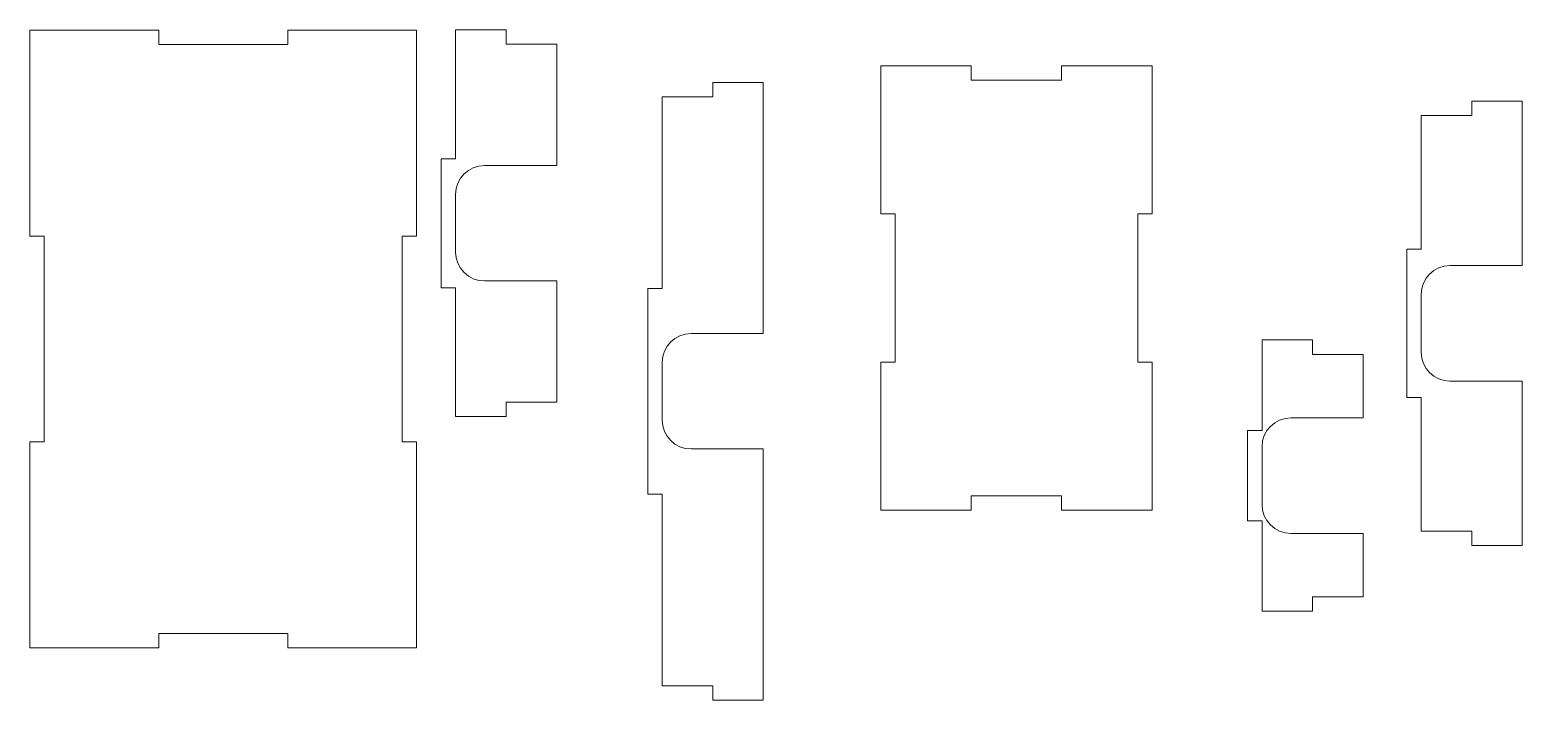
# Model space of a CAD drawing. Header units: inches. Extents: x 0.2 to 13.1, y 12 to 17.8.
import ezdxf

# ---------------------------------------------------------------- set-up
doc = ezdxf.new("R2010")
doc.units = ezdxf.units.IN
doc.header["$MEASUREMENT"] = 0
doc.layers.add('VISIBLE', color=7, linetype='Continuous', lineweight=0)

msp = doc.modelspace()

# ---------------------------------------------------------------- linework, layer by layer
at = {"layer": 'VISIBLE'}
for p, q in [((0.212, 17.778), (1.329, 17.778)), ((0.212, 15.995), (0.212, 17.778)), ((1.329, 17.653), (1.329, 17.778)), ((2.445, 17.778), (3.562, 17.778)), ((2.445, 17.778), (2.445, 17.653)), ((3.562, 17.778), (3.562, 15.995)), ((3.9, 17.781), (4.338, 17.781)), ((3.9, 17.781), (3.9, 16.664)), ((4.338, 17.656), (4.338, 17.781)), ((2.445, 17.653), (1.329, 17.653)), ((4.775, 17.656), (4.338, 17.656)), ((4.775, 17.656), (4.775, 16.606)), ((7.582, 16.187), (7.582, 17.47)), ((7.582, 17.47), (8.365, 17.47)), ((8.365, 17.345), (8.365, 17.47)), ((9.148, 17.47), (9.148, 17.345)), ((9.148, 17.47), (9.932, 17.47)), ((9.932, 17.47), (9.932, 16.187)), ((6.126, 17.326), (6.126, 17.201)), ((6.126, 17.326), (6.564, 17.326)), ((6.564, 17.326), (6.564, 15.151)), ((9.148, 17.345), (8.365, 17.345)), ((5.689, 17.201), (5.689, 15.542)), ((6.126, 17.201), (5.689, 17.201)), ((12.7, 17.164), (13.137, 17.164)), ((12.7, 17.164), (12.7, 17.039)), ((13.137, 17.164), (13.137, 15.739)), ((12.7, 17.039), (12.262, 17.039)), ((12.262, 17.039), (12.262, 15.881)), ((3.775, 15.547), (3.775, 16.664)), ((3.9, 16.664), (3.775, 16.664)), ((4.15, 16.606), (4.775, 16.606)), ((3.9, 15.856), (3.9, 16.356)), ((7.582, 16.187), (7.707, 16.187)), ((7.707, 16.187), (7.707, 14.904)), ((9.807, 16.187), (9.932, 16.187)), ((9.807, 14.904), (9.807, 16.187)), ((0.212, 15.995), (0.337, 15.995)), ((0.337, 15.995), (0.337, 14.212)), ((3.437, 15.995), (3.562, 15.995)), ((3.437, 14.212), (3.437, 15.995)), ((12.137, 14.597), (12.137, 15.881)), ((12.262, 15.881), (12.137, 15.881)), ((12.512, 15.739), (13.137, 15.739)), ((3.775, 15.547), (3.9, 15.547)), ((3.9, 15.547), (3.9, 14.431)), ((4.775, 15.606), (4.15, 15.606)), ((4.775, 15.606), (4.775, 14.556)), ((5.689, 15.542), (5.564, 15.542)), ((5.564, 13.759), (5.564, 15.542)), ((12.262, 14.989), (12.262, 15.489)), ((5.939, 15.151), (6.564, 15.151)), ((10.884, 15.095), (10.884, 14.312)), ((10.884, 15.095), (11.322, 15.095)), ((11.322, 14.97), (11.322, 15.095)), ((5.689, 14.401), (5.689, 14.901)), ((7.707, 14.904), (7.582, 14.904)), ((7.582, 13.62), (7.582, 14.904)), ((9.932, 14.904), (9.807, 14.904)), ((9.932, 14.904), (9.932, 13.62)), ((11.759, 14.97), (11.322, 14.97)), ((11.759, 14.97), (11.759, 14.42)), ((13.137, 14.739), (12.512, 14.739)), ((13.137, 14.739), (13.137, 13.314)), ((4.338, 14.556), (4.775, 14.556)), ((4.338, 14.431), (4.338, 14.556)), ((12.137, 14.597), (12.262, 14.597)), ((12.262, 14.597), (12.262, 13.439)), ((4.338, 14.431), (3.9, 14.431)), ((11.134, 14.42), (11.759, 14.42)), ((10.884, 14.312), (10.759, 14.312)), ((10.759, 13.529), (10.759, 14.312)), ((0.337, 14.212), (0.212, 14.212)), ((0.212, 12.428), (0.212, 14.212)), ((3.562, 14.212), (3.437, 14.212)), ((3.562, 14.212), (3.562, 12.428)), ((6.564, 14.151), (5.939, 14.151)), ((6.564, 14.151), (6.564, 11.976)), ((10.884, 13.67), (10.884, 14.17)), ((5.564, 13.759), (5.689, 13.759)), ((5.689, 13.759), (5.689, 12.101)), ((8.365, 13.745), (9.148, 13.745)), ((8.365, 13.62), (8.365, 13.745)), ((9.148, 13.745), (9.148, 13.62)), ((8.365, 13.62), (7.582, 13.62)), ((9.932, 13.62), (9.148, 13.62)), ((10.759, 13.529), (10.884, 13.529)), ((10.884, 13.529), (10.884, 12.745)), ((11.759, 13.42), (11.134, 13.42)), ((11.759, 13.42), (11.759, 12.87)), ((12.262, 13.439), (12.7, 13.439)), ((12.7, 13.439), (12.7, 13.314)), ((13.137, 13.314), (12.7, 13.314)), ((11.322, 12.87), (11.759, 12.87)), ((11.322, 12.745), (11.322, 12.87)), ((11.322, 12.745), (10.884, 12.745)), ((1.329, 12.553), (2.445, 12.553)), ((1.329, 12.428), (1.329, 12.553)), ((2.445, 12.553), (2.445, 12.428)), ((1.329, 12.428), (0.212, 12.428)), ((3.562, 12.428), (2.445, 12.428)), ((5.689, 12.101), (6.126, 12.101)), ((6.126, 12.101), (6.126, 11.976)), ((6.564, 11.976), (6.126, 11.976))]:
    msp.add_line(p, q, dxfattribs=at)
for centre, start, end in [((4.15, 16.356), 90, 180), ((4.15, 15.856), 180, 270), ((12.512, 15.489), 90, 180), ((5.939, 14.901), 90, 180), ((12.512, 14.989), 180, 270), ((5.939, 14.401), 180, 270), ((11.134, 14.17), 90, 180), ((11.134, 13.67), 180, 270)]:
    msp.add_arc(centre, 0.25, start, end, dxfattribs=at)

doc.saveas('drawing.dxf')
